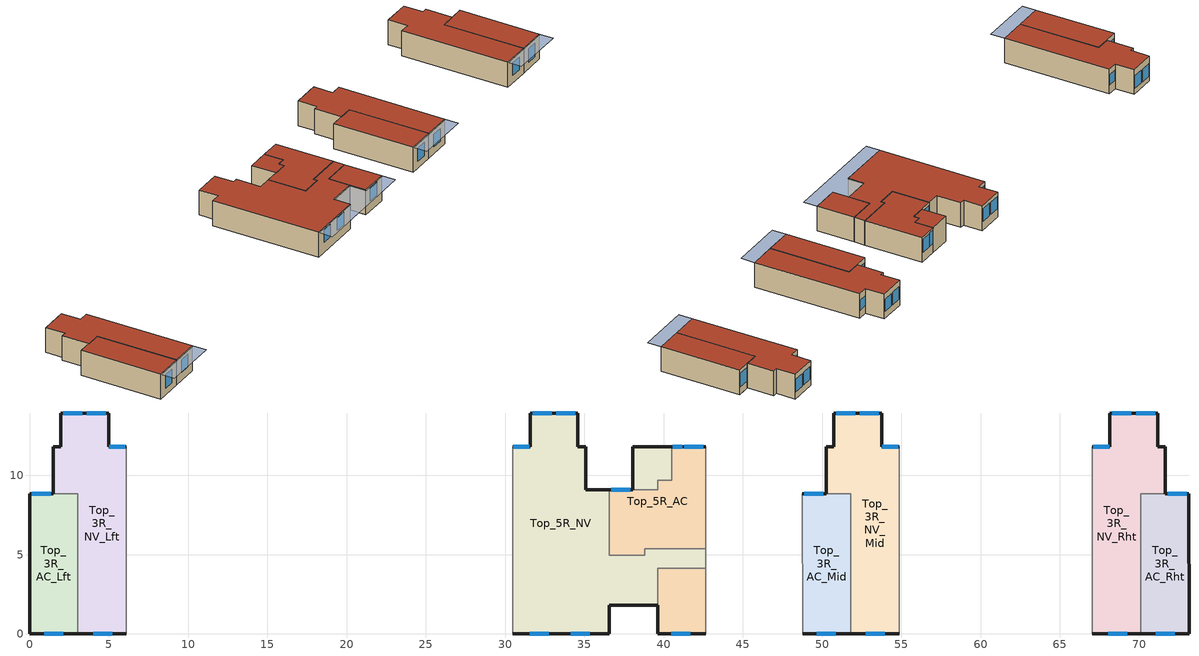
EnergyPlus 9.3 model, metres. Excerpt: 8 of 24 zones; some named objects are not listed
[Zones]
Top_5R_NV
 floor adiabatic (Exterior Floor): 42.67,5.37 42.67,4.15 39.62,4.15 39.62,1.8 36.57,1.8 36.57,0 30.48,0 30.48,11.8 31.59,11.8 31.59,13.92 34.59,13.92 34.59,11.8 35.09,11.8 35.09,9.09 36.57,9.09 36.57,4.95 38.82,4.95 38.82,5.37 z31.6
 floor adiabatic (Interior Floor): 40.51,11.8 40.51,9.7 39.62,9.7 39.62,9.1 38.06,9.1 38.06,11.8 z31.6
 wall outside (Cool Wall): 36.57,9.09 35.09,9.09 35.09,11.8 34.59,11.8 34.59,13.92 31.59,13.92 31.59,11.8 30.48,11.8 / 30.48,0 36.57,0 36.57,1.8 39.62,1.8 / 40.51,11.8 38.06,11.8 38.06,9.1 z31.6:34.4
 wall adiabatic (Interior Wall): 30.48,11.8 30.48,0 z31.6:34.4
 wall to Top_5R_AC (Interior Wall): 42.67,5.37 38.82,5.37 38.82,4.95 36.57,4.95 36.57,9.09 / 39.62,1.8 39.62,4.15 42.67,4.15 / 38.06,9.1 39.62,9.1 39.62,9.7 40.51,9.7 40.51,11.8 z31.6:34.4
 wall adiabatic (Exterior Wall): 42.67,4.15 42.67,5.37 z31.6:34.4
 window (Exterior Window): 31.55,0 32.75,0 z32.74:34.16; 34.14,0 35.34,0 z32.73:34.14; 34.43,13.92 33.23,13.92 z32.6:34.02; 32.94,13.92 31.74,13.92 z32.59:34; 31.53,11.8 30.53,11.8 z32.81:33.94
 roof outside (Cool Roof): 31.59,13.92 31.59,11.8 30.48,11.8 30.48,0 36.57,0 36.57,1.8 39.62,1.8 39.62,4.15 42.67,4.15 42.67,5.37 38.82,5.37 38.82,4.95 36.57,4.95 36.57,9.09 35.09,9.09 35.09,11.8 34.59,11.8 34.59,13.92 z34.4; 38.06,11.8 38.06,9.1 39.62,9.1 39.62,9.7 40.51,9.7 40.51,11.8 z34.4
Top_5R_AC
 floor adiabatic (Interior Floor): 42.67,11.8 42.67,5.37 38.82,5.37 38.82,4.95 36.57,4.95 36.57,9.09 39.62,9.1 39.62,9.7 40.51,9.7 40.51,11.8 z31.6; 42.67,4.15 42.67,0 39.62,0 39.62,4.15 z31.6
 wall outside (Cool Wall): 42.67,11.8 40.51,11.8 / 39.62,1.8 39.62,0 42.67,0 / 38.06,9.09 36.57,9.09 z31.6:34.4
 wall adiabatic (Exterior Wall): 42.67,0 42.67,4.15 z31.6:34.4
 wall adiabatic (Interior Wall): 42.67,5.37 42.67,11.8 z31.6:34.4
 window (Exterior Window): 40.5,0 41.7,0 z32.71:34.22; 42.5,11.8 41.3,11.8 z32.63:34.15; 37.89,9.09 36.69,9.09 z32.57:34.08; 41.19,11.8 40.59,11.8 z32.64:34.16
 roof outside (Cool Roof): 39.62,4.15 39.62,0 42.67,0 42.67,4.15 z34.4; 40.51,11.8 40.51,9.7 39.62,9.7 39.62,9.1 36.57,9.09 36.57,4.95 38.82,4.95 38.82,5.37 42.67,5.37 42.67,11.8 z34.4
Top_3R_AC_Rht
 floor adiabatic (Interior Floor): 73.15,8.84 73.15,0 70.1,0 70.1,8.84 z31.6
 wall outside (Cool Wall): 70.1,0 73.15,0 73.15,8.84 71.66,8.84 z31.6:34.4
 wall to Top_3R_NV_Rht (Interior Wall): 71.66,8.84 70.1,8.84 70.1,0 z31.6:34.4
 window (Exterior Window): 71.06,0 72.26,0 z32.31:33.82; 73.01,8.84 71.81,8.84 z32.44:33.96
 roof outside (Cool Roof): 70.1,8.84 70.1,0 73.15,0 73.15,8.84 z34.4
Top_3R_NV_Mid
 floor adiabatic (Interior Floor): 54.86,11.8 54.86,0 51.81,0 51.81,8.84 50.25,8.84 50.25,11.8 50.75,11.8 50.75,13.92 53.75,13.92 53.75,11.8 z31.6
 wall outside (Cool Wall): 54.86,11.8 53.75,11.8 53.75,13.92 50.75,13.92 50.75,11.8 50.25,11.8 50.25,8.84 / 51.81,0 54.86,0 z31.6:34.4
 wall adiabatic (Interior Wall): 54.86,0 54.86,11.8 z31.6:34.4
 wall to Top_3R_AC_Mid (Interior Wall): 50.25,8.84 51.81,8.84 51.81,0 z31.6:34.4
 window (Exterior Window): 53.59,13.92 52.39,13.92 / 52.75,0 53.95,0 z32.36:33.77; 52.1,13.92 50.9,13.92 z32.35:33.76; 54.8,11.8 53.8,11.8 z32.52:33.64
 roof outside (Cool Roof): 50.75,13.92 50.75,11.8 50.25,11.8 50.25,8.84 51.81,8.84 51.81,0 54.86,0 54.86,11.8 53.75,11.8 53.75,13.92 z34.4
Top_3R_AC_Lft
 floor adiabatic (Interior Floor): 3.05,8.84 3.05,0 0,0 0,8.84 z31.6
 wall outside (Cool Wall): 1.49,8.84 0,8.84 0,0 3.05,0 z31.6:34.4
 wall to Top_3R_NV_Lft (Interior Wall): 3.05,0 3.05,8.84 1.49,8.84 z31.6:34.4
 window (Exterior Window): 1.34,8.84 0.14,8.84 z32.35:33.86; 0.94,0 2.14,0 z32.33:33.84
 roof outside (Cool Roof): 0,8.84 0,0 3.05,0 3.05,8.84 z34.4
Top_3R_AC_Mid
 floor adiabatic (Interior Floor): 51.81,8.84 51.81,0 48.77,0 48.77,8.84 z31.6
 wall outside (Cool Wall): 50.25,8.84 48.77,8.84 / 48.77,0 51.81,0 z31.6:34.4
 wall adiabatic (Interior Wall): 48.77,8.84 48.77,0 z31.6:34.4
 window (Exterior Window): 49.67,0 50.87,0 z32.34:33.86; 50.07,8.84 48.87,8.84 z32.32:33.83
 roof outside (Cool Roof): 48.77,8.84 48.77,0 51.81,0 51.81,8.84 z34.4
Top_3R_NV_Rht
 floor adiabatic (Interior Floor): 71.16,13.92 71.16,11.8 71.66,11.8 71.66,8.84 70.1,8.84 70.1,0 67.05,0 67.05,11.8 68.16,11.8 68.16,13.92 z31.6
 wall outside (Cool Wall): 71.66,8.84 71.66,11.8 71.16,11.8 71.16,13.92 68.16,13.92 68.16,11.8 67.05,11.8 / 67.05,0 70.1,0 z31.6:34.4
 wall adiabatic (Interior Wall): 67.05,11.8 67.05,0 z31.6:34.4
 window (Exterior Window): 71.01,13.92 69.81,13.92 z32.36:33.78; 69.52,13.92 68.32,13.92 z32.35:33.76; 68.11,11.8 67.11,11.8 z32.74:33.86; 68.05,0 69.25,0 z32.43:33.84
 roof outside (Cool Roof): 68.16,13.92 68.16,11.8 67.05,11.8 67.05,0 70.1,0 70.1,8.84 71.66,8.84 71.66,11.8 71.16,11.8 71.16,13.92 z34.4
Top_3R_NV_Lft
 floor adiabatic (Interior Floor): 6.1,11.8 6.1,0 3.05,0 3.05,8.84 1.49,8.84 1.49,11.8 1.99,11.8 1.99,13.92 4.99,13.92 4.99,11.8 z31.6
 wall outside (Cool Wall): 6.1,11.8 4.99,11.8 4.99,13.92 1.99,13.92 1.99,11.8 1.49,11.8 1.49,8.84 / 3.05,0 6.1,0 z31.6:34.4
 wall adiabatic (Interior Wall): 6.1,0 6.1,11.8 z31.6:34.4
 window (Exterior Window): 4.82,13.92 3.62,13.92 z32.22:33.63; 3.33,13.92 2.13,13.92 z32.2:33.62; 4.01,0 5.21,0 z32.49:33.9; 6.04,11.8 5.04,11.8 z32.6:33.73
 roof outside (Cool Roof): 1.99,13.92 1.99,11.8 1.49,11.8 1.49,8.84 3.05,8.84 3.05,0 6.1,0 6.1,11.8 4.99,11.8 4.99,13.92 z34.4
shading: 30.48,0 30.48,-1.52 42.67,-1.52 42.67,0 39.62,0 39.62,1.8 36.57,1.8 36.57,0 z34.4; 54.86,0 54.86,-1.52 48.77,-1.52 48.77,0 z34.4; 6.1,0 6.1,-1.52 0,-1.52 0,0 z34.4; 73.15,0 73.15,-1.52 67.05,-1.52 67.05,0 z34.4
[Building]
Blk5: North Axis {deg}=351.6; Terrain=Urban; Loads Convergence Tolerance Value {W}=0.04; Temperature Convergence Tolerance Value {deltaC}=0.4; Solar Distribution=FullExterior; Maximum Number of Warmup Days=25
[Site:Location]
Singapore: Latitude {deg}=1.3; Longitude {deg}=103.8; Time Zone {hr}=8; Elevation {m}=6
[Site:GroundTemperature:BuildingSurface]
18, 18, 18, 18, 24, 24.3, 24, 18, 18, 18, 18, 18
[Material] Roughness=MediumRough
Name | Thickness {m} | Conductivity {W/m-K} | Density {kg/m3} | Specific Heat {J/kg-K} | Thermal Absorptance | Solar Absorptance | Visible Absorptance
M11 100mm lightweight concrete | 0.1016 | 0.53 | 1280 | 840 | 0.9 | 0.5 | 0.5
M15 150mm heavyweight concrete | 0.15 | 1.95 | 2240 | 900 | 0.9 | 0.7 | 0.7
Roof concrete | 0.15 | 1.442 | 2240 | 900
Cement plaster | 0.005 | 0.533 | 1280 | 840
Polyethylene | 0.075 | 0.024 | 24 | 303
Cool Wall Concrete | 0.15 | 1.95 | 2240 | 900 | 0.9 | 0.2 | 0.7
Cool Roof Concrete | 0.03 | 0.836 | 1280 | 900 | 0.9 | 0.2 | 0.7
[Material:AirGap]
F05 Ceiling air space resistance: Thermal Resistance {m2-K/W}=0.18
[WindowMaterial:Glazing]
Clear 6mm: Optical Data Type=SpectralAverage; Thickness {m}=0.006; Solar Transmittance at Normal Incidence=0.837; Front Side Solar Reflectance at Normal Incidence=0.075; Back Side Solar Reflectance at Normal Incidence=0.075; Visible Transmittance at Normal Incidence=0.898; Front Side Visible Reflectance at Normal Incidence=0.081; Back Side Visible Reflectance at Normal Incidence=0.081; Infrared Transmittance at Normal Incidence=0; Front Side Infrared Hemispherical Emissivity=0.84; Back Side Infrared Hemispherical Emissivity=0.84; Conductivity {W/m-K}=0.9
[Construction]
Exterior Window: Clear 6mm
Interior Floor; Exterior Floor: M15 150mm heavyweight concrete
Interior Wall: M11 100mm lightweight concrete
Exterior Wall: M15 150mm heavyweight concrete, Polyethylene, Cement plaster
Cool Wall: Cool Wall Concrete, Polyethylene, Cement plaster
Cool Roof: Cool Roof Concrete, F05 Ceiling air space resistance, Roof concrete, Cement plaster
[Zone]
Name | Multiplier | Floor Area {m2}
Top_5R_NV | 3 | 94
Top_5R_AC | 3 | 43
Top_3R_AC_Rht | 1 | 32
Top_3R_NV_Mid | 4 | 47
Top_3R_AC_Lft | 1 | 27
Top_3R_AC_Mid | 4 | 27
Top_3R_NV_Rht | 1 | 52
Top_3R_NV_Lft | 1 | 47
[ZoneList]
AC Zones: Top_3R_AC_Rht, Mid_3R_AC_Mid, Mid_5R_AC, Mid_3R_AC_Rht, Top_5R_AC, Top_3R_AC_Lft, Top_3R_AC_Mid, Mid_3R_AC_Lft
[ZoneVentilation:DesignFlowRate]
Natural Ventilation: Zone or ZoneList=AC Zones; Schedule=Ventilation Schedule; Design Flow Rate Calculation Method=AirChanges/Hour; Air Changes per Hour {1/hr}=53; Ventilation Type=Natural; Fan Total Efficiency=1; Constant Term Coefficient=1; Minimum Indoor Temperature {C}=20; Maximum Indoor Temperature {C}=40; Delta Temperature {deltaC}=-100; Minimum Outdoor Temperature {C}=23; Maximum Outdoor Temperature {C}=34; Maximum Wind Speed {m/s}=9
[HVACTemplate:Zone:IdealLoadsAirSystem] Template Thermostat=AC zones; Maximum Heating Supply Air Temperature {C}=50; Minimum Cooling Supply Air Temperature {C}=13; Maximum Heating Supply Air Humidity Ratio {kgWater/kgDryAir}=0.0156; Minimum Cooling Supply Air Humidity Ratio {kgWater/kgDryAir}=0.0077; Heating Limit=NoLimit; Cooling Limit=NoLimit; Dehumidification Control Type=ConstantSensibleHeatRatio; Cooling Sensible Heat Ratio=0.6; Humidification Control Type=None; Humidification Setpoint {percent}=30; Outdoor Air Method=None; Outdoor Air Flow Rate per Person {m3/s}=0.00944; Demand Controlled Ventilation Type=None; Outdoor Air Economizer Type=NoEconomizer; Heat Recovery Type=None; Sensible Heat Recovery Effectiveness=0.7; Latent Heat Recovery Effectiveness=0.65
Top_5R_AC; Top_3R_AC_Rht; Top_3R_AC_Mid; Top_3R_AC_Lft
[Schedule:Compact]
Ventilation Schedule: Through: 12/31, For: Weekdays, Until: 06:00, 0, Until: 23:30, 1, Until: 24:00, 0, For: Weekends, Until: 06:50, 0, Until: 23:30, 1, Until: 24:00, 0
